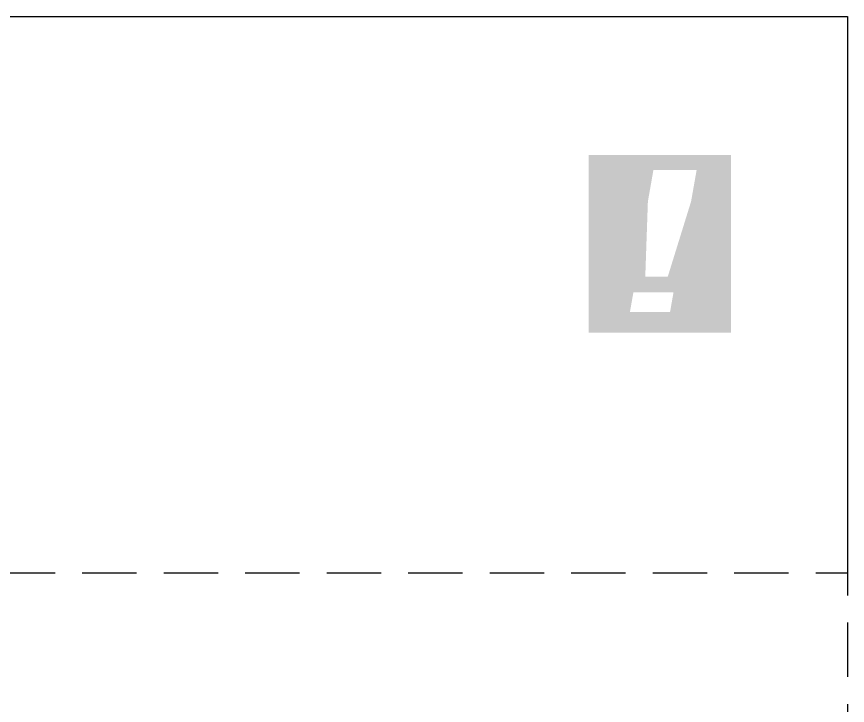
# Model space of a CAD drawing. Header units: millimetres. Extents: x -158 to 6343, y 4572 to 7765.
# Drawn here: x 4296.4 to 4490.6, y 5495.8 to 5656.8 of the extents above; entities that cross this region are included whole.
import ezdxf

# ---------------------------------------------------------------- set-up
doc = ezdxf.new("R2010")
doc.units = ezdxf.units.MM
doc.header["$LTSCALE"] = 0.2
doc.linetypes.add('DASHED2', pattern=[9.525, 6.35, -3.175])
doc.layers.add('RI-LAYOUT', color=7, linetype='Continuous')

# ---------------------------------------------------------------- blocks, each defined once
blk = doc.blocks.new('A$C5CCF0DA9')
at = {"layer": 'RI-LAYOUT'}
h = blk.add_hatch(color=256, dxfattribs=at)
h.paths.add_polyline_path([(3.372, 4.221), (0.048, 4.221), (0.048, 0.067), (3.372, 0.067)])
h.paths.add_polyline_path([(2.442, 3.136), (1.896, 1.375), (1.371, 1.375), (1.432, 3.136), (1.562, 3.874), (2.572, 3.874)], flags=16)
h.paths.add_polyline_path([(2.032, 1.015), (1.95, 0.55), (1.012, 0.55), (1.094, 1.015)], flags=16)

msp = doc.modelspace()

# ---------------------------------------------------------------- linework, layer by layer
at = {"layer": 'RI-LAYOUT'}
for p, q in [((4102.2, 5656.78), (4490.59, 5656.78)), ((4490.59, 5656.78), (4490.59, 5526.78)), ((4490.59, 5656.78), (4490.59, 5526.78))]:
    msp.add_line(p, q, dxfattribs=at)
at = {"layer": 'RI-LAYOUT', "linetype": 'DASHED2', "ltscale": 10, "flags": 128}
msp.add_lwpolyline([(4102.2, 5526.78), (4490.59, 5526.78), (4490.59, 5313.82), (4102.2, 5313.82)], close=True, dxfattribs=at)

# ---------------------------------------------------------------- block references
at = {"xscale": 10, "yscale": 10}
msp.add_blockref('A$C5CCF0DA9', (4429.64, 5582.21), dxfattribs=at)

doc.saveas('drawing.dxf')
